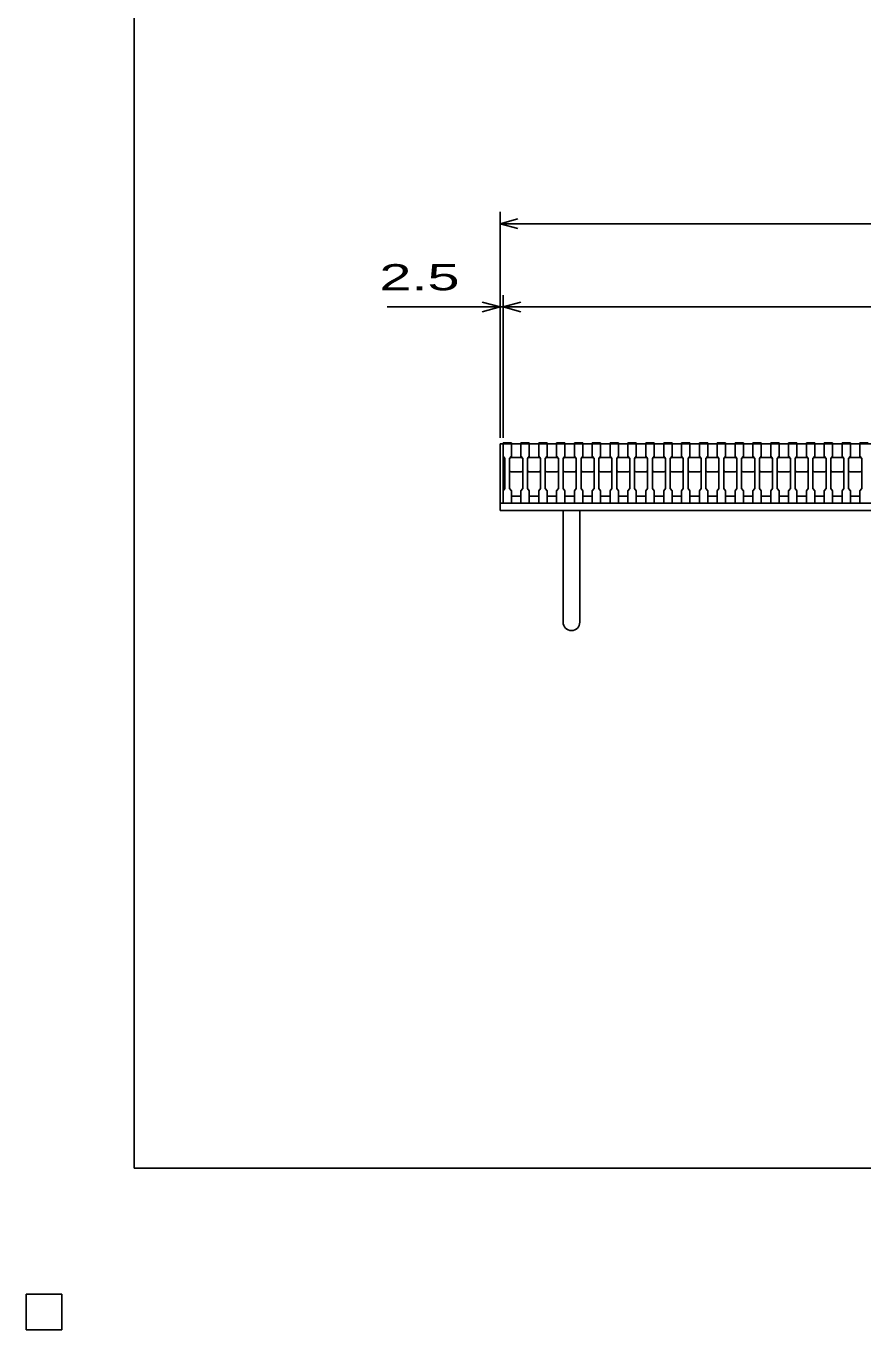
# Model space of a CAD drawing. Units: millimetres, scale not verified. Extents: x -1820 to 1731, y -1282 to 1054.
# Drawn here: x -1820 to -1116, y -1282 to -186 of the extents above; entities that cross this region are included whole.
import ezdxf
from ezdxf.enums import TextEntityAlignment as Align

# ---------------------------------------------------------------- set-up
doc = ezdxf.new("R2010")
doc.units = ezdxf.units.MM
doc.header["$LTSCALE"] = 10
for name, color, linetype, lineweight in [('0_2', 150, 'Continuous', 25), ('16', 3, 'Continuous', 25), ('19', 6, 'Continuous', 25), ('22', 2, 'Continuous', 25), ('32', 4, 'Continuous', 25)]:
    doc.layers.add(name, color=color, linetype=linetype, lineweight=lineweight)
doc.styles.add('ベクトル', font='')
doc.styles.get('ベクトル').set_extended_font_data('ベクトル')

msp = doc.modelspace()

# ---------------------------------------------------------------- linework, layer by layer
at = {"layer": '0_2'}
for p, q in [((-1729, -1146.5), (-1729, 1053.5)), ((1731, -1146.5), (-1729, -1146.5)), ((-1790, -1252.5), (-1820, -1252.5)), ((-1820, -1252.5), (-1820, -1282.5)), ((-1790, -1252.5), (-1820, -1252.5)), ((-1820, -1252.5), (-1820, -1282.5)), ((-1790, -1252.5), (-1820, -1252.5)), ((-1820, -1252.5), (-1820, -1282.5)), ((-1790, -1252.5), (-1820, -1252.5)), ((-1820, -1252.5), (-1820, -1282.5)), ((-1790, -1252.5), (-1820, -1252.5)), ((-1820, -1252.5), (-1820, -1282.5)), ((-1790, -1282.5), (-1790, -1252.5)), ((-1790, -1282.5), (-1790, -1252.5)), ((-1790, -1282.5), (-1790, -1252.5)), ((-1790, -1282.5), (-1790, -1252.5)), ((-1790, -1282.5), (-1790, -1252.5)), ((-1820, -1282.5), (-1790, -1282.5)), ((-1820, -1282.5), (-1790, -1282.5)), ((-1820, -1282.5), (-1790, -1282.5)), ((-1820, -1282.5), (-1790, -1282.5)), ((-1820, -1282.5), (-1790, -1282.5))]:
    msp.add_line(p, q, dxfattribs=at)
at = {"layer": '16'}
for p, q in [((-1419, -537.5), (-1419, -536.8)), ((-1419, -536.8), (-1412, -536.8)), ((-1412, -536.8), (-1412, -537.5)), ((-1404, -537.5), (-1404, -536.8)), ((-1404, -536.8), (-1397, -536.8)), ((-1397, -536.8), (-1397, -537.5)), ((-1389, -537.5), (-1389, -536.8)), ((-1389, -536.8), (-1382, -536.8)), ((-1382, -536.8), (-1382, -537.5)), ((-1374, -537.5), (-1374, -536.8)), ((-1374, -536.8), (-1367, -536.8)), ((-1367, -536.8), (-1367, -537.5)), ((-1359, -537.5), (-1359, -536.8)), ((-1359, -536.8), (-1352, -536.8)), ((-1352, -536.8), (-1352, -537.5)), ((-1344, -537.5), (-1344, -536.8)), ((-1344, -536.8), (-1337, -536.8)), ((-1337, -536.8), (-1337, -537.5)), ((-1329, -537.5), (-1329, -536.8)), ((-1329, -536.8), (-1322, -536.8)), ((-1322, -536.8), (-1322, -537.5)), ((-1314, -537.5), (-1314, -536.8)), ((-1314, -536.8), (-1307, -536.8)), ((-1307, -536.8), (-1307, -537.5)), ((-1299, -537.5), (-1299, -536.8)), ((-1299, -536.8), (-1292, -536.8)), ((-1292, -536.8), (-1292, -537.5)), ((-1284, -537.5), (-1284, -536.8)), ((-1284, -536.8), (-1277, -536.8)), ((-1277, -536.8), (-1277, -537.5)), ((-1269, -537.5), (-1269, -536.8)), ((-1269, -536.8), (-1262, -536.8)), ((-1262, -536.8), (-1262, -537.5)), ((-1254, -537.5), (-1254, -536.8)), ((-1254, -536.8), (-1247, -536.8)), ((-1247, -536.8), (-1247, -537.5)), ((-1239, -537.5), (-1239, -536.8)), ((-1239, -536.8), (-1232, -536.8)), ((-1232, -536.8), (-1232, -537.5)), ((-1224, -537.5), (-1224, -536.8)), ((-1224, -536.8), (-1217, -536.8)), ((-1217, -536.8), (-1217, -537.5)), ((-1209, -537.5), (-1209, -536.8)), ((-1209, -536.8), (-1202, -536.8)), ((-1202, -536.8), (-1202, -537.5)), ((-1194, -537.5), (-1194, -536.8)), ((-1194, -536.8), (-1187, -536.8)), ((-1187, -536.8), (-1187, -537.5)), ((-1179, -537.5), (-1179, -536.8)), ((-1179, -536.8), (-1172, -536.8)), ((-1172, -536.8), (-1172, -537.5)), ((-1164, -537.5), (-1164, -536.8)), ((-1164, -536.8), (-1157, -536.8)), ((-1157, -536.8), (-1157, -537.5)), ((-1149, -537.5), (-1149, -536.8)), ((-1149, -536.8), (-1142, -536.8)), ((-1142, -536.8), (-1142, -537.5)), ((-1134, -537.5), (-1134, -536.8)), ((-1134, -536.8), (-1127, -536.8)), ((-1127, -536.8), (-1127, -537.5)), ((-1119, -537.5), (-1119, -536.8)), ((-1119, -536.8), (-1112, -536.8)), ((-1419, -537.5), (-1419, -548)), ((-1412, -537.5), (-1419, -537.5)), ((-1419, -537.5), (-424, -537.5)), ((-1419, -537.5), (-1419, -581.5)), ((-1419, -548), (-1417.5, -550)), ((-1413.5, -550), (-1412, -548)), ((-1412, -548), (-1412, -537.5)), ((-1404, -537.5), (-1404, -548)), ((-1397, -537.5), (-1404, -537.5)), ((-1404, -548), (-1402.5, -550)), ((-1398.5, -550), (-1397, -548)), ((-1397, -548), (-1397, -537.5)), ((-1389, -537.5), (-1389, -548)), ((-1382, -537.5), (-1389, -537.5)), ((-1389, -548), (-1387.5, -550)), ((-1383.5, -550), (-1382, -548)), ((-1382, -548), (-1382, -537.5)), ((-1374, -537.5), (-1374, -548)), ((-1367, -537.5), (-1374, -537.5)), ((-1374, -548), (-1372.5, -550)), ((-1368.5, -550), (-1367, -548)), ((-1367, -548), (-1367, -537.5)), ((-1359, -537.5), (-1359, -548)), ((-1352, -537.5), (-1359, -537.5)), ((-1359, -548), (-1357.5, -550)), ((-1353.5, -550), (-1352, -548)), ((-1352, -548), (-1352, -537.5)), ((-1344, -537.5), (-1344, -548)), ((-1337, -537.5), (-1344, -537.5)), ((-1344, -548), (-1342.5, -550)), ((-1338.5, -550), (-1337, -548)), ((-1337, -548), (-1337, -537.5)), ((-1329, -537.5), (-1329, -548)), ((-1322, -537.5), (-1329, -537.5)), ((-1329, -548), (-1327.5, -550)), ((-1323.5, -550), (-1322, -548)), ((-1322, -548), (-1322, -537.5)), ((-1314, -537.5), (-1314, -548)), ((-1307, -537.5), (-1314, -537.5)), ((-1314, -548), (-1312.5, -550)), ((-1308.5, -550), (-1307, -548)), ((-1307, -548), (-1307, -537.5)), ((-1299, -537.5), (-1299, -548)), ((-1292, -537.5), (-1299, -537.5)), ((-1299, -548), (-1297.5, -550)), ((-1293.5, -550), (-1292, -548)), ((-1292, -548), (-1292, -537.5)), ((-1284, -537.5), (-1284, -548)), ((-1277, -537.5), (-1284, -537.5)), ((-1284, -548), (-1282.5, -550)), ((-1278.5, -550), (-1277, -548)), ((-1277, -548), (-1277, -537.5)), ((-1269, -537.5), (-1269, -548)), ((-1262, -537.5), (-1269, -537.5)), ((-1269, -548), (-1267.5, -550)), ((-1263.5, -550), (-1262, -548)), ((-1262, -548), (-1262, -537.5)), ((-1254, -537.5), (-1254, -548)), ((-1247, -537.5), (-1254, -537.5)), ((-1254, -548), (-1252.5, -550)), ((-1248.5, -550), (-1247, -548)), ((-1247, -548), (-1247, -537.5)), ((-1239, -537.5), (-1239, -548)), ((-1232, -537.5), (-1239, -537.5)), ((-1239, -548), (-1237.5, -550)), ((-1233.5, -550), (-1232, -548)), ((-1232, -548), (-1232, -537.5)), ((-1224, -537.5), (-1224, -548)), ((-1217, -537.5), (-1224, -537.5)), ((-1224, -548), (-1222.5, -550)), ((-1218.5, -550), (-1217, -548)), ((-1217, -548), (-1217, -537.5)), ((-1209, -537.5), (-1209, -548)), ((-1202, -537.5), (-1209, -537.5)), ((-1209, -548), (-1207.5, -550)), ((-1203.5, -550), (-1202, -548)), ((-1202, -548), (-1202, -537.5)), ((-1194, -537.5), (-1194, -548)), ((-1187, -537.5), (-1194, -537.5)), ((-1194, -548), (-1192.5, -550)), ((-1188.5, -550), (-1187, -548)), ((-1187, -548), (-1187, -537.5)), ((-1179, -537.5), (-1179, -548)), ((-1172, -537.5), (-1179, -537.5)), ((-1179, -548), (-1177.5, -550)), ((-1173.5, -550), (-1172, -548)), ((-1172, -548), (-1172, -537.5)), ((-1164, -537.5), (-1164, -548)), ((-1157, -537.5), (-1164, -537.5)), ((-1164, -548), (-1162.5, -550)), ((-1158.5, -550), (-1157, -548)), ((-1157, -548), (-1157, -537.5)), ((-1149, -537.5), (-1149, -548)), ((-1142, -537.5), (-1149, -537.5)), ((-1149, -548), (-1147.5, -550)), ((-1143.5, -550), (-1142, -548)), ((-1142, -548), (-1142, -537.5)), ((-1134, -537.5), (-1134, -548)), ((-1127, -537.5), (-1134, -537.5)), ((-1134, -548), (-1132.5, -550)), ((-1128.5, -550), (-1127, -548)), ((-1127, -548), (-1127, -537.5)), ((-1119, -537.5), (-1119, -548)), ((-1112, -537.5), (-1119, -537.5)), ((-1119, -548), (-1117.5, -550)), ((-1417.5, -550), (-1417.5, -575)), ((-1413.5, -550), (-1412.5, -549)), ((-1413.5, -575), (-1413.5, -550)), ((-1412.5, -549), (-1403.5, -549)), ((-1403.5, -549), (-1402.5, -550)), ((-1402.5, -550), (-1402.5, -575)), ((-1398.5, -550), (-1397.5, -549)), ((-1398.5, -575), (-1398.5, -550)), ((-1397.5, -549), (-1388.5, -549)), ((-1388.5, -549), (-1387.5, -550)), ((-1387.5, -550), (-1387.5, -575)), ((-1383.5, -550), (-1382.5, -549)), ((-1383.5, -575), (-1383.5, -550)), ((-1382.5, -549), (-1373.5, -549)), ((-1373.5, -549), (-1372.5, -550)), ((-1372.5, -550), (-1372.5, -575)), ((-1368.5, -550), (-1367.5, -549)), ((-1368.5, -575), (-1368.5, -550)), ((-1367.5, -549), (-1358.5, -549)), ((-1358.5, -549), (-1357.5, -550)), ((-1357.5, -550), (-1357.5, -575)), ((-1353.5, -550), (-1352.5, -549)), ((-1353.5, -575), (-1353.5, -550)), ((-1352.5, -549), (-1343.5, -549)), ((-1343.5, -549), (-1342.5, -550)), ((-1342.5, -550), (-1342.5, -575)), ((-1338.5, -550), (-1337.5, -549)), ((-1338.5, -575), (-1338.5, -550)), ((-1337.5, -549), (-1328.5, -549)), ((-1328.5, -549), (-1327.5, -550)), ((-1327.5, -550), (-1327.5, -575)), ((-1323.5, -550), (-1322.5, -549)), ((-1323.5, -575), (-1323.5, -550)), ((-1322.5, -549), (-1313.5, -549)), ((-1313.5, -549), (-1312.5, -550)), ((-1312.5, -550), (-1312.5, -575)), ((-1308.5, -550), (-1307.5, -549)), ((-1308.5, -575), (-1308.5, -550)), ((-1307.5, -549), (-1298.5, -549)), ((-1298.5, -549), (-1297.5, -550)), ((-1297.5, -550), (-1297.5, -575)), ((-1293.5, -550), (-1292.5, -549)), ((-1293.5, -575), (-1293.5, -550)), ((-1292.5, -549), (-1283.5, -549)), ((-1283.5, -549), (-1282.5, -550)), ((-1282.5, -550), (-1282.5, -575)), ((-1278.5, -550), (-1277.5, -549)), ((-1278.5, -575), (-1278.5, -550)), ((-1277.5, -549), (-1268.5, -549)), ((-1268.5, -549), (-1267.5, -550)), ((-1267.5, -550), (-1267.5, -575)), ((-1263.5, -550), (-1262.5, -549)), ((-1263.5, -575), (-1263.5, -550)), ((-1262.5, -549), (-1253.5, -549)), ((-1253.5, -549), (-1252.5, -550)), ((-1252.5, -550), (-1252.5, -575)), ((-1248.5, -550), (-1247.5, -549)), ((-1248.5, -575), (-1248.5, -550)), ((-1247.5, -549), (-1238.5, -549)), ((-1238.5, -549), (-1237.5, -550)), ((-1237.5, -550), (-1237.5, -575)), ((-1233.5, -550), (-1232.5, -549)), ((-1233.5, -575), (-1233.5, -550)), ((-1232.5, -549), (-1223.5, -549)), ((-1223.5, -549), (-1222.5, -550)), ((-1222.5, -550), (-1222.5, -575)), ((-1218.5, -550), (-1217.5, -549)), ((-1218.5, -575), (-1218.5, -550)), ((-1217.5, -549), (-1208.5, -549)), ((-1208.5, -549), (-1207.5, -550)), ((-1207.5, -550), (-1207.5, -575)), ((-1203.5, -550), (-1202.5, -549)), ((-1203.5, -575), (-1203.5, -550)), ((-1202.5, -549), (-1193.5, -549)), ((-1193.5, -549), (-1192.5, -550)), ((-1192.5, -550), (-1192.5, -575)), ((-1188.5, -550), (-1187.5, -549)), ((-1188.5, -575), (-1188.5, -550)), ((-1187.5, -549), (-1178.5, -549)), ((-1178.5, -549), (-1177.5, -550)), ((-1177.5, -550), (-1177.5, -575)), ((-1173.5, -550), (-1172.5, -549)), ((-1173.5, -575), (-1173.5, -550)), ((-1172.5, -549), (-1163.5, -549)), ((-1163.5, -549), (-1162.5, -550)), ((-1162.5, -550), (-1162.5, -575)), ((-1158.5, -550), (-1157.5, -549)), ((-1158.5, -575), (-1158.5, -550)), ((-1157.5, -549), (-1148.5, -549)), ((-1148.5, -549), (-1147.5, -550)), ((-1147.5, -550), (-1147.5, -575)), ((-1143.5, -550), (-1142.5, -549)), ((-1143.5, -575), (-1143.5, -550)), ((-1142.5, -549), (-1133.5, -549)), ((-1133.5, -549), (-1132.5, -550)), ((-1132.5, -550), (-1132.5, -575)), ((-1128.5, -550), (-1127.5, -549)), ((-1128.5, -575), (-1128.5, -550)), ((-1127.5, -549), (-1118.5, -549)), ((-1118.5, -549), (-1117.5, -550)), ((-1117.5, -550), (-1117.5, -575)), ((-1412.5, -561), (-1413.5, -560)), ((-1403.5, -561), (-1412.5, -561)), ((-1402.5, -560), (-1403.5, -561)), ((-1397.5, -561), (-1398.5, -560)), ((-1388.5, -561), (-1397.5, -561)), ((-1387.5, -560), (-1388.5, -561)), ((-1382.5, -561), (-1383.5, -560)), ((-1373.5, -561), (-1382.5, -561)), ((-1372.5, -560), (-1373.5, -561)), ((-1367.5, -561), (-1368.5, -560)), ((-1358.5, -561), (-1367.5, -561)), ((-1357.5, -560), (-1358.5, -561)), ((-1352.5, -561), (-1353.5, -560)), ((-1343.5, -561), (-1352.5, -561)), ((-1342.5, -560), (-1343.5, -561)), ((-1337.5, -561), (-1338.5, -560)), ((-1328.5, -561), (-1337.5, -561)), ((-1327.5, -560), (-1328.5, -561)), ((-1322.5, -561), (-1323.5, -560)), ((-1313.5, -561), (-1322.5, -561)), ((-1312.5, -560), (-1313.5, -561)), ((-1307.5, -561), (-1308.5, -560)), ((-1298.5, -561), (-1307.5, -561)), ((-1297.5, -560), (-1298.5, -561)), ((-1292.5, -561), (-1293.5, -560)), ((-1283.5, -561), (-1292.5, -561)), ((-1282.5, -560), (-1283.5, -561)), ((-1277.5, -561), (-1278.5, -560)), ((-1268.5, -561), (-1277.5, -561)), ((-1267.5, -560), (-1268.5, -561)), ((-1262.5, -561), (-1263.5, -560)), ((-1253.5, -561), (-1262.5, -561)), ((-1252.5, -560), (-1253.5, -561)), ((-1247.5, -561), (-1248.5, -560)), ((-1238.5, -561), (-1247.5, -561)), ((-1237.5, -560), (-1238.5, -561)), ((-1232.5, -561), (-1233.5, -560)), ((-1223.5, -561), (-1232.5, -561)), ((-1222.5, -560), (-1223.5, -561)), ((-1217.5, -561), (-1218.5, -560)), ((-1208.5, -561), (-1217.5, -561)), ((-1207.5, -560), (-1208.5, -561)), ((-1202.5, -561), (-1203.5, -560)), ((-1193.5, -561), (-1202.5, -561)), ((-1192.5, -560), (-1193.5, -561)), ((-1187.5, -561), (-1188.5, -560)), ((-1178.5, -561), (-1187.5, -561)), ((-1177.5, -560), (-1178.5, -561)), ((-1172.5, -561), (-1173.5, -560)), ((-1163.5, -561), (-1172.5, -561)), ((-1162.5, -560), (-1163.5, -561)), ((-1157.5, -561), (-1158.5, -560)), ((-1148.5, -561), (-1157.5, -561)), ((-1147.5, -560), (-1148.5, -561)), ((-1142.5, -561), (-1143.5, -560)), ((-1133.5, -561), (-1142.5, -561)), ((-1132.5, -560), (-1133.5, -561)), ((-1127.5, -561), (-1128.5, -560)), ((-1118.5, -561), (-1127.5, -561)), ((-1117.5, -560), (-1118.5, -561)), ((-1417.5, -575), (-1419, -577)), ((-1419, -577), (-1419, -587.5)), ((-1412, -577), (-1413.5, -575)), ((-1412, -587.5), (-1412, -577)), ((-1402.5, -575), (-1404, -577)), ((-1404, -577), (-1404, -587.5)), ((-1397, -577), (-1398.5, -575)), ((-1397, -587.5), (-1397, -577)), ((-1387.5, -575), (-1389, -577)), ((-1389, -577), (-1389, -587.5)), ((-1382, -577), (-1383.5, -575)), ((-1382, -587.5), (-1382, -577)), ((-1372.5, -575), (-1374, -577)), ((-1374, -577), (-1374, -587.5)), ((-1367, -577), (-1368.5, -575)), ((-1367, -587.5), (-1367, -577)), ((-1357.5, -575), (-1359, -577)), ((-1359, -577), (-1359, -587.5)), ((-1352, -577), (-1353.5, -575)), ((-1352, -587.5), (-1352, -577)), ((-1342.5, -575), (-1344, -577)), ((-1344, -577), (-1344, -587.5)), ((-1337, -577), (-1338.5, -575)), ((-1337, -587.5), (-1337, -577)), ((-1327.5, -575), (-1329, -577)), ((-1329, -577), (-1329, -587.5)), ((-1322, -577), (-1323.5, -575)), ((-1322, -587.5), (-1322, -577)), ((-1312.5, -575), (-1314, -577)), ((-1314, -577), (-1314, -587.5)), ((-1307, -577), (-1308.5, -575)), ((-1307, -587.5), (-1307, -577)), ((-1297.5, -575), (-1299, -577)), ((-1299, -577), (-1299, -587.5)), ((-1292, -577), (-1293.5, -575)), ((-1292, -587.5), (-1292, -577)), ((-1282.5, -575), (-1284, -577)), ((-1284, -577), (-1284, -587.5)), ((-1277, -577), (-1278.5, -575)), ((-1277, -587.5), (-1277, -577)), ((-1267.5, -575), (-1269, -577)), ((-1269, -577), (-1269, -587.5)), ((-1262, -577), (-1263.5, -575)), ((-1262, -587.5), (-1262, -577)), ((-1252.5, -575), (-1254, -577)), ((-1254, -577), (-1254, -587.5)), ((-1247, -577), (-1248.5, -575)), ((-1247, -587.5), (-1247, -577)), ((-1237.5, -575), (-1239, -577)), ((-1239, -577), (-1239, -587.5)), ((-1232, -577), (-1233.5, -575)), ((-1232, -587.5), (-1232, -577)), ((-1222.5, -575), (-1224, -577)), ((-1224, -577), (-1224, -587.5)), ((-1217, -577), (-1218.5, -575)), ((-1217, -587.5), (-1217, -577)), ((-1207.5, -575), (-1209, -577)), ((-1209, -577), (-1209, -587.5)), ((-1202, -577), (-1203.5, -575)), ((-1202, -587.5), (-1202, -577)), ((-1192.5, -575), (-1194, -577)), ((-1194, -577), (-1194, -587.5)), ((-1187, -577), (-1188.5, -575)), ((-1187, -587.5), (-1187, -577)), ((-1177.5, -575), (-1179, -577)), ((-1179, -577), (-1179, -587.5)), ((-1172, -577), (-1173.5, -575)), ((-1172, -587.5), (-1172, -577)), ((-1162.5, -575), (-1164, -577)), ((-1164, -577), (-1164, -587.5)), ((-1157, -577), (-1158.5, -575)), ((-1157, -587.5), (-1157, -577)), ((-1147.5, -575), (-1149, -577)), ((-1149, -577), (-1149, -587.5)), ((-1142, -577), (-1143.5, -575)), ((-1142, -587.5), (-1142, -577)), ((-1132.5, -575), (-1134, -577)), ((-1134, -577), (-1134, -587.5)), ((-1127, -577), (-1128.5, -575)), ((-1127, -587.5), (-1127, -577)), ((-1117.5, -575), (-1119, -577)), ((-1119, -577), (-1119, -587.5)), ((-1419, -587.5), (-1412, -587.5)), ((-1412, -581.5), (-1404, -581.5)), ((-1404, -587.5), (-1397, -587.5)), ((-1397, -581.5), (-1389, -581.5)), ((-1389, -587.5), (-1382, -587.5)), ((-1382, -581.5), (-1374, -581.5)), ((-1374, -587.5), (-1367, -587.5)), ((-1367, -581.5), (-1359, -581.5)), ((-1359, -587.5), (-1352, -587.5)), ((-1352, -581.5), (-1344, -581.5)), ((-1344, -587.5), (-1337, -587.5)), ((-1337, -581.5), (-1329, -581.5)), ((-1329, -587.5), (-1322, -587.5)), ((-1322, -581.5), (-1314, -581.5)), ((-1314, -587.5), (-1307, -587.5)), ((-1307, -581.5), (-1299, -581.5)), ((-1299, -587.5), (-1292, -587.5)), ((-1292, -581.5), (-1284, -581.5)), ((-1284, -587.5), (-1277, -587.5)), ((-1277, -581.5), (-1269, -581.5)), ((-1269, -587.5), (-1262, -587.5)), ((-1262, -581.5), (-1254, -581.5)), ((-1254, -587.5), (-1247, -587.5)), ((-1247, -581.5), (-1239, -581.5)), ((-1239, -587.5), (-1232, -587.5)), ((-1232, -581.5), (-1224, -581.5)), ((-1224, -587.5), (-1217, -587.5)), ((-1217, -581.5), (-1209, -581.5)), ((-1209, -587.5), (-1202, -587.5)), ((-1202, -581.5), (-1194, -581.5)), ((-1194, -587.5), (-1187, -587.5)), ((-1187, -581.5), (-1179, -581.5)), ((-1179, -587.5), (-1172, -587.5)), ((-1172, -581.5), (-1164, -581.5)), ((-1164, -587.5), (-1157, -587.5)), ((-1157, -581.5), (-1149, -581.5)), ((-1149, -587.5), (-1142, -587.5)), ((-1142, -581.5), (-1134, -581.5)), ((-1134, -587.5), (-1127, -587.5)), ((-1127, -581.5), (-1119, -581.5)), ((-1119, -587.5), (-1112, -587.5)), ((-1790, -1252.5), (-1820, -1252.5)), ((-1820, -1252.5), (-1820, -1282.5)), ((-1790, -1252.5), (-1820, -1252.5)), ((-1820, -1252.5), (-1820, -1282.5)), ((-1790, -1252.5), (-1820, -1252.5)), ((-1820, -1252.5), (-1820, -1282.5)), ((-1790, -1252.5), (-1820, -1252.5)), ((-1820, -1252.5), (-1820, -1282.5)), ((-1790, -1252.5), (-1820, -1252.5)), ((-1820, -1252.5), (-1820, -1282.5)), ((-1790, -1282.5), (-1790, -1252.5)), ((-1790, -1282.5), (-1790, -1252.5)), ((-1790, -1282.5), (-1790, -1252.5)), ((-1790, -1282.5), (-1790, -1252.5)), ((-1790, -1282.5), (-1790, -1252.5)), ((-1820, -1282.5), (-1790, -1282.5)), ((-1820, -1282.5), (-1790, -1282.5)), ((-1820, -1282.5), (-1790, -1282.5)), ((-1820, -1282.5), (-1790, -1282.5)), ((-1820, -1282.5), (-1790, -1282.5))]:
    msp.add_line(p, q, dxfattribs=at)
at = {"layer": '19'}
for p, q in [((-1421.5, -537.5), (-1419, -537.5)), ((-1421.5, -587.5), (-1421.5, -537.5)), ((-1421.5, -587.5), (-421.5, -587.5)), ((-1421.5, -593.5), (-1421.5, -587.5)), ((-421.5, -593.5), (-1421.5, -593.5)), ((-1368.5, -593.5), (-1368.5, -687.5)), ((-1354.5, -687.5), (-1354.5, -593.5))]:
    msp.add_line(p, q, dxfattribs=at)
msp.add_arc((-1361.5, -687.5), 7, 180, 0, dxfattribs=at)
at = {"layer": '22', "color": 4}
for p, q in [((-1421.5, -532.5), (-1421.5, -342.5)), ((-1421.5, -352.5), (-1406.5, -348.5)), ((-1406.5, -356.5), (-1421.5, -352.5)), ((-1421.5, -352.5), (-421.5, -352.5)), ((-1421.5, -532.5), (-1421.5, -412.5)), ((-1419, -532.5), (-1419, -412.5)), ((-1516.5, -422.5), (-1421.5, -422.5)), ((-1421.5, -422.5), (-1436.5, -418.5)), ((-1436.5, -426.5), (-1421.5, -422.5)), ((-1421.5, -422.5), (-1419, -422.5)), ((-1419, -422.5), (-1404, -418.5)), ((-1404, -426.5), (-1419, -422.5)), ((-1419, -422.5), (-424, -422.5)), ((-1790, -1252.5), (-1820, -1252.5)), ((-1820, -1252.5), (-1820, -1282.5)), ((-1790, -1252.5), (-1820, -1252.5)), ((-1820, -1252.5), (-1820, -1282.5)), ((-1790, -1252.5), (-1820, -1252.5)), ((-1820, -1252.5), (-1820, -1282.5)), ((-1790, -1282.5), (-1790, -1252.5)), ((-1790, -1282.5), (-1790, -1252.5)), ((-1790, -1282.5), (-1790, -1252.5)), ((-1820, -1282.5), (-1790, -1282.5)), ((-1820, -1282.5), (-1790, -1282.5)), ((-1820, -1282.5), (-1790, -1282.5))]:
    msp.add_line(p, q, dxfattribs=at)
at = {"layer": '22'}
for p, q in [((-1790, -1252.5), (-1820, -1252.5)), ((-1820, -1252.5), (-1820, -1282.5)), ((-1790, -1252.5), (-1820, -1252.5)), ((-1820, -1252.5), (-1820, -1282.5)), ((-1790, -1252.5), (-1820, -1252.5)), ((-1820, -1252.5), (-1820, -1282.5)), ((-1790, -1282.5), (-1790, -1252.5)), ((-1790, -1282.5), (-1790, -1252.5)), ((-1790, -1282.5), (-1790, -1252.5)), ((-1820, -1282.5), (-1790, -1282.5)), ((-1820, -1282.5), (-1790, -1282.5)), ((-1820, -1282.5), (-1790, -1282.5))]:
    msp.add_line(p, q, dxfattribs=at)
at = {"layer": '32'}
for p, q in [((-1790, -1252.5), (-1820, -1252.5)), ((-1820, -1252.5), (-1820, -1282.5)), ((-1790, -1252.5), (-1820, -1252.5)), ((-1820, -1252.5), (-1820, -1282.5)), ((-1790, -1252.5), (-1820, -1252.5)), ((-1820, -1252.5), (-1820, -1282.5)), ((-1790, -1252.5), (-1820, -1252.5)), ((-1820, -1252.5), (-1820, -1282.5)), ((-1790, -1252.5), (-1820, -1252.5)), ((-1820, -1252.5), (-1820, -1282.5)), ((-1790, -1282.5), (-1790, -1252.5)), ((-1790, -1282.5), (-1790, -1252.5)), ((-1790, -1282.5), (-1790, -1252.5)), ((-1790, -1282.5), (-1790, -1252.5)), ((-1790, -1282.5), (-1790, -1252.5)), ((-1820, -1282.5), (-1790, -1282.5)), ((-1820, -1282.5), (-1790, -1282.5)), ((-1820, -1282.5), (-1790, -1282.5)), ((-1820, -1282.5), (-1790, -1282.5)), ((-1820, -1282.5), (-1790, -1282.5))]:
    msp.add_line(p, q, dxfattribs=at)

# ---------------------------------------------------------------- texts
at = {"layer": '22', "style": 'ベクトル', "width": 1.65}
msp.add_text(' 2.5 ', height=21.99, dxfattribs=at).set_placement((-1536.5, -397.5), align=Align.MIDDLE_LEFT)

doc.saveas('drawing.dxf')
